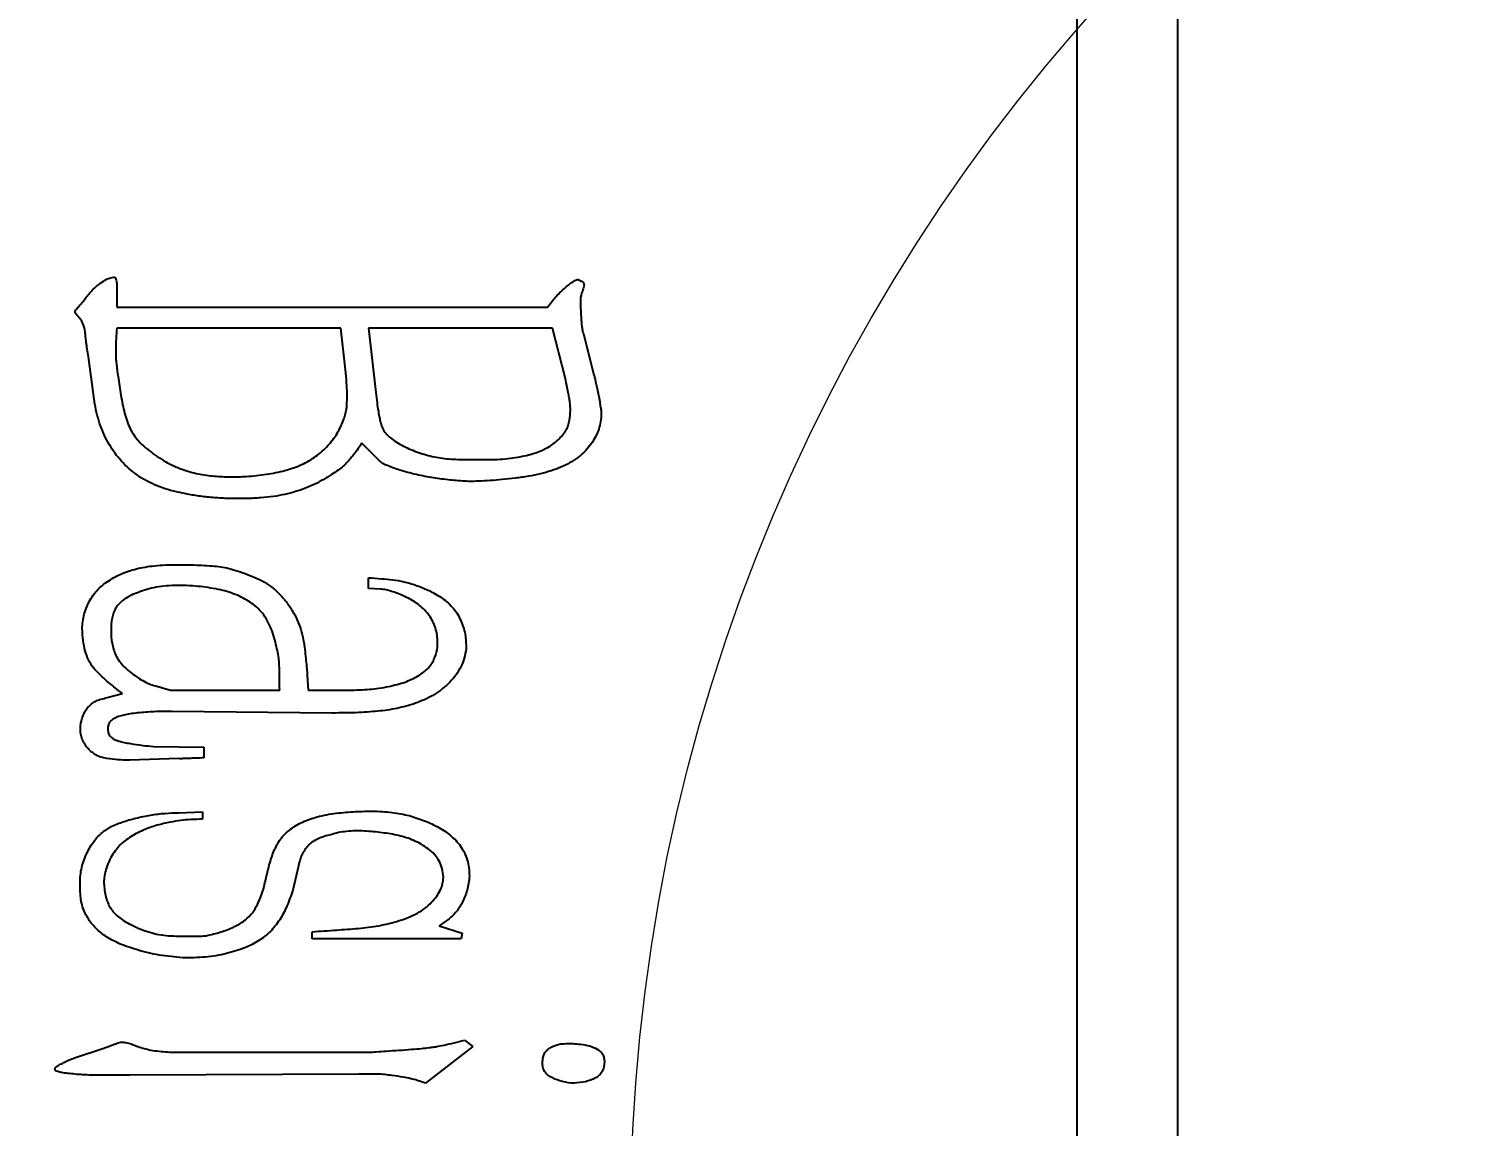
# Model space of a CAD drawing. Header units: millimetres. Extents: x 2 to 292, y 3 to 207.
# Drawn here: x 49.73 to 56.96, y 76.14 to 81.61 of the extents above; entities that cross this region are included whole.
import ezdxf

# ---------------------------------------------------------------- set-up
doc = ezdxf.new("R2010")
doc.units = ezdxf.units.MM
doc.layers.add('图框', color=7, linetype='Continuous')
doc.styles.add('SLDTEXTSTYLE2', font='TXT', dxfattribs={"width": 0.7})
doc.dimstyles.new('SLDDIMSTYLE3', dxfattribs={"dimtxt": 3.5, "dimasz": 4.08, "dimexe": 0, "dimexo": 0.0625, "dimgap": 0.875, "dimtad": 2, "dimlfac": 2, "dimrnd": 1e-09, "dimzin": 12, "dimdsep": 46, "dimtxsty": 'SLDTEXTSTYLE2', "dimsah": 1, "dimcen": 0.09, "dimadec": 0, "dimazin": 3, "dimtfac": 1, "dimtofl": 0, "dimtmove": 0, "dimatfit": 3, "dimfxl": 0, "dimfrac": 2, "dimtolj": 1, "dimtzin": 12, "dimarcsym": 0})
doc.dimstyles.new('SLDDIMSTYLE9', dxfattribs={"dimtxt": 3.5, "dimasz": 4.08, "dimexe": 0, "dimexo": 0.0625, "dimgap": 0.875, "dimtad": 2, "dimlfac": 2, "dimrnd": 1e-09, "dimzin": 4, "dimdsep": 46, "dimtxsty": 'SLDTEXTSTYLE2', "dimsah": 1, "dimcen": 0.09, "dimadec": 0, "dimazin": 1, "dimtfac": 1, "dimtofl": 0, "dimtmove": 0, "dimatfit": 3, "dimfxl": 0, "dimfrac": 2, "dimtolj": 1, "dimtzin": 12, "dimarcsym": 0})

# ---------------------------------------------------------------- blocks, each defined once
blk = doc.blocks.new('_D_41')
at = {"layer": '图框'}
for p, q in [((47.0831, 92.6585), (29.5831, 92.6585)), ((31.5831, 92.6585), (31.5831, 58.6585)), ((51.7902, 58.6585), (29.5831, 58.6585))]:
    blk.add_line(p, q, dxfattribs=at)
for points in [[(31.5831, 92.6585), (31.0751, 88.5785), (32.0911, 88.5785)], [(31.5831, 58.6585), (32.0911, 62.7385), (31.0751, 62.7385)]]:
    blk.add_solid(points, dxfattribs=at)
at = {"layer": '图框', "insert": (27.0713, 74.0259), "char_height": 3.5, "attachment_point": 1, "rotation": 90, "style": 'SLDTEXTSTYLE2'}
blk.add_mtext('68', dxfattribs=at)
blk = doc.blocks.new('_D_42')
at = {"layer": '图框'}
for p, q in [((55.4581, 86.0335), (36.7107, 86.0335)), ((38.7107, 86.0335), (38.7107, 65.2835)), ((55.4581, 65.2835), (36.7107, 65.2835))]:
    blk.add_line(p, q, dxfattribs=at)
for points in [[(38.7107, 86.0335), (38.2027, 81.9535), (39.2187, 81.9535)], [(38.7107, 65.2835), (39.2187, 69.3635), (38.2027, 69.3635)]]:
    blk.add_solid(points, dxfattribs=at)
at = {"layer": '图框', "insert": (34.199, 71.7362), "char_height": 3.5, "attachment_point": 1, "rotation": 90, "style": 'SLDTEXTSTYLE2'}
blk.add_mtext('41.50', dxfattribs=at)

msp = doc.modelspace()

# ---------------------------------------------------------------- linework, layer by layer
at = {"color": 7, "linetype": 'Continuous', "lineweight": 25}
for p, q in [((54.95807928, 66.7834938), (54.95807928, 84.53349438)), ((55.45808029, 84.53349438), (55.45808029, 66.7834938)), ((50.16497922, 80.34424059), (50.16497922, 80.22685204)), ((50.16497922, 80.22685204), (52.31469524, 80.22685204)), ((51.28227573, 80.12090152), (50.16497922, 80.12090152)), ((51.30695951, 79.91381636), (51.28227573, 80.12090152)), ((51.42073732, 80.12090152), (51.45685774, 79.80003947)), ((52.33877551, 80.12090152), (51.42073732, 80.12090152)), ((52.40378928, 79.86926887), (52.33877551, 80.12090152)), ((52.49348682, 80.09260794), (52.54585695, 79.88913445)), ((50.05541843, 79.74285021), (50.02291155, 79.97883152)), ((51.47310746, 79.46292375), (51.38823044, 79.54780473)), ((51.42073732, 78.82360783), (51.42073732, 78.87658308)), ((51.48153406, 78.81939382), (51.42073732, 78.82360783)), ((50.36423754, 78.33599387), (50.43286484, 78.31552619)), ((51.11552429, 78.38896936), (51.11974132, 78.31552619)), ((50.11621517, 78.27880461), (50.19326907, 78.29927228)), ((50.43286484, 78.31552619), (50.9776662, 78.31552619)), ((51.11974132, 78.31552619), (51.32682276, 78.31552619)), ((51.23772871, 78.20174954), (50.44129145, 78.21017754)), ((50.34798783, 78.03499763), (50.59961629, 78.03138573)), ((50.59961629, 78.03138573), (50.59961629, 77.97841047)), ((50.47379833, 77.97419647), (50.22999298, 77.96637056)), ((50.47379833, 77.70450384), (50.59179318, 77.70871785)), ((50.59179318, 77.70871785), (50.59179318, 77.67199626)), ((51.07097727, 77.44022919), (51.04268741, 77.31862663)), ((51.82286751, 77.17595453), (51.77410346, 77.13983493)), ((51.14020806, 77.07481977), (51.14020806, 77.11093925)), ((51.77410346, 77.13983493), (51.88788128, 77.10311335)), ((51.88788128, 77.10311335), (51.88366425, 77.07481977)), ((51.88366425, 77.07481977), (51.14020806, 77.07481977)), ((49.95368075, 76.48125518), (50.09996545, 76.53001661)), ((50.68088722, 76.50954882), (51.40027058, 76.50954882)), ((51.9408549, 76.53784252), (51.70487267, 76.3554388)), ((51.83490765, 76.55409631), (51.89992142, 76.5703501)), ((51.89992142, 76.5703501), (51.9408549, 76.53784252)), ((50.22999298, 76.39577228), (50.08370828, 76.39577228)), ((51.37197327, 76.39998623), (50.22999298, 76.39577228))]:
    msp.add_line(p, q, dxfattribs=at)
at = {"color": 7, "linetype": 'Continuous', "lineweight": 18}
msp.add_circle((61.79308136, 75.65849409), 9.06502461, dxfattribs=at)
at = {"color": 7, "linetype": 'Continuous', "lineweight": 25}
for points, knots in [([(49.95789343, 80.19795656), (49.95754914, 80.20106119), (49.95667643, 80.20893074), (49.96512198, 80.21778836), (49.97429362, 80.22745667), (49.9840705, 80.24022899), (49.99760321, 80.25639326), (50.01803995, 80.28256243), (50.04418015, 80.31490821), (50.07892844, 80.34340625), (50.1080436, 80.36313516), (50.13181933, 80.3731823), (50.14646409, 80.37528021), (50.15879811, 80.37656233), (50.1618582, 80.3609952), (50.163681, 80.35120873), (50.16497883, 80.34424073)], [0, 0, 0, 0, 0.0291496999, 0.0738881323, 0.1082688547, 0.1607742894, 0.2284562964, 0.3128283278, 0.4822981749, 0.6298492861, 0.7452107552, 0.8246017048, 0.8718845587, 0.8972222645, 0.9268219312, 1, 1, 1, 1]), ([(52.31469386, 80.2268522), (52.32224891, 80.23673715), (52.33602852, 80.25476626), (52.35757025, 80.2808097), (52.38414469, 80.30677342), (52.41011214, 80.32977917), (52.43337659, 80.34823098), (52.44850375, 80.35806002), (52.46065267, 80.36427418), (52.47330306, 80.36337077), (52.48290141, 80.35646667), (52.49551639, 80.34996393), (52.49767676, 80.33167908), (52.49101449, 80.31170939), (52.48319762, 80.29079953), (52.47889751, 80.27376676), (52.4782731, 80.2591598), (52.47830787, 80.24169034), (52.47976535, 80.21660896), (52.48165933, 80.18614007), (52.4824834, 80.15510083), (52.48623512, 80.12835606), (52.48804974, 80.10788373), (52.49192741, 80.09698675), (52.49348562, 80.09260789)], [0, 0, 0, 0, 0.0748339164, 0.1364892363, 0.2030517795, 0.2979635673, 0.3452773026, 0.381098348, 0.4070945135, 0.4252373222, 0.4538473619, 0.4779841956, 0.505211785, 0.553515614, 0.6058012552, 0.6391808469, 0.6585279908, 0.6935263997, 0.7442711865, 0.8095411301, 0.8772211733, 0.9306639604, 0.9721378961, 1, 1, 1, 1]), ([(50.02290862, 79.97883131), (50.02076723, 79.99145469), (50.01673129, 80.01524635), (50.01310659, 80.04868881), (50.008884, 80.07729769), (50.00673132, 80.10778436), (49.99998955, 80.13989615), (49.98351068, 80.16909242), (49.96537566, 80.18441178), (49.95959858, 80.1948698), (49.95789343, 80.19795656)], [0, 0, 0, 0, 0.16407778955, 0.30924237227, 0.43111723073, 0.53451868097, 0.70109764803, 0.84755543144, 0.95500475044, 1, 1, 1, 1]), ([(50.16497883, 80.12090153), (50.16368448, 80.10345061), (50.16130573, 80.07137932), (50.15932223, 80.0278076), (50.15936701, 79.99307585), (50.16023179, 79.96468498), (50.16437834, 79.93713646), (50.16724811, 79.90509659), (50.17333263, 79.86607331), (50.18136914, 79.80642935), (50.19427223, 79.73211617), (50.2130685, 79.6609973), (50.23592509, 79.6098086), (50.25983728, 79.57418808), (50.29030738, 79.53999979), (50.33982965, 79.49914539), (50.40473835, 79.45390308), (50.48798863, 79.41714589), (50.57005039, 79.39289128), (50.65188346, 79.38240648), (50.73203765, 79.37876976), (50.78483104, 79.38070071), (50.81091673, 79.38165481)], [0, 0, 0, 0, 0.0449091931, 0.0825340561, 0.1118875971, 0.1340554358, 0.1553258113, 0.1833055606, 0.2165882092, 0.2566438174, 0.3377567816, 0.4101212222, 0.444685942, 0.4811074133, 0.5197682399, 0.561772603, 0.6456138521, 0.7219030994, 0.79426754, 0.864474248, 0.9330355039, 1, 1, 1, 1]), ([(50.81091673, 79.38165481), (50.84470178, 79.38490038), (50.90968172, 79.39114269), (51.00249025, 79.40927383), (51.08666562, 79.43744646), (51.15941253, 79.4798525), (51.21952148, 79.53309356), (51.26535351, 79.5936742), (51.29527263, 79.65627581), (51.31172048, 79.70927851), (51.31387626, 79.75548371), (51.31473983, 79.79905129), (51.31176767, 79.85307605), (51.30865768, 79.89235546), (51.3069585, 79.91381613)], [0, 0, 0, 0, 0.1198192844, 0.2304524623, 0.3333300581, 0.4317847183, 0.5256563376, 0.6152351376, 0.6979610976, 0.7700006221, 0.809081637, 0.8608210179, 0.9239582899, 1, 1, 1, 1]), ([(52.06245903, 79.46653574), (52.0805486, 79.46788291), (52.11503184, 79.47045096), (52.16393142, 79.47815577), (52.20769942, 79.48602447), (52.25770107, 79.49946476), (52.31310208, 79.52168896), (52.35925455, 79.55562373), (52.38867521, 79.58644142), (52.40616784, 79.61029507), (52.41843531, 79.63557111), (52.42648696, 79.66935111), (52.42934118, 79.70868279), (52.42763024, 79.74649255), (52.42211167, 79.7763756), (52.41749713, 79.80313848), (52.4105907, 79.83450985), (52.40614674, 79.85721906), (52.40378874, 79.86926869)], [0, 0, 0, 0, 0.0835884814, 0.1593405206, 0.2281045122, 0.2884712581, 0.3979204145, 0.5011690301, 0.5495940958, 0.594009171, 0.6370443452, 0.6781052061, 0.7533186833, 0.8181822572, 0.8519457253, 0.893318051, 0.9433939491, 1, 1, 1, 1]), ([(52.54585896, 79.88913444), (52.54754496, 79.88293262), (52.55127598, 79.86920838), (52.55552096, 79.84586228), (52.56275541, 79.81864437), (52.56876211, 79.78784471), (52.57475589, 79.75719411), (52.57861536, 79.72942468), (52.58239032, 79.70642798), (52.58252172, 79.69249496), (52.5825805, 79.68626299)], [0, 0, 0, 0, 0.0933219519, 0.206515729, 0.3443809981, 0.5021623567, 0.6622425314, 0.7978709917, 0.9095914681, 1, 1, 1, 1]), ([(51.45685462, 79.80003956), (51.45900232, 79.7835763), (51.46304075, 79.7526196), (51.46954284, 79.70965445), (51.47600672, 79.67321685), (51.48316015, 79.64242887), (51.49312014, 79.61439364), (51.51235946, 79.59033575), (51.53764536, 79.56768337), (51.58077659, 79.54033723), (51.64098669, 79.51025838), (51.71929984, 79.48548397), (51.80187126, 79.46884314), (51.88807644, 79.46590221), (51.97536121, 79.46669194), (52.03356021, 79.46658757), (52.06245903, 79.46653574)], [0, 0, 0, 0, 0.0624212281, 0.1173738322, 0.1633968844, 0.2014586979, 0.2363445579, 0.2740683712, 0.3157356849, 0.3636553231, 0.465554319, 0.5679103633, 0.6716364454, 0.7812018826, 0.8913554176, 1, 1, 1, 1]), ([(50.7338617, 79.27149019), (50.70936925, 79.27247615), (50.66171229, 79.27439461), (50.5921248, 79.28082936), (50.52653592, 79.29142081), (50.46445017, 79.30357507), (50.40675815, 79.31957321), (50.35388449, 79.33974052), (50.30540574, 79.36268851), (50.26229838, 79.39115186), (50.22288858, 79.42227748), (50.18760695, 79.45784777), (50.15569732, 79.49693027), (50.1273811, 79.53993989), (50.10265522, 79.58595909), (50.08284646, 79.63555567), (50.06629658, 79.68781169), (50.05908266, 79.72430344), (50.05541621, 79.74285028)], [0, 0, 0, 0, 0.0806944242, 0.1570137764, 0.229893112, 0.2993379956, 0.3652191968, 0.4266898611, 0.4854860426, 0.5413748219, 0.5963661738, 0.6505540471, 0.7059604936, 0.7622112178, 0.8198415926, 0.8776232284, 0.9378023481, 1, 1, 1, 1]), ([(52.5825805, 79.68626299), (52.58113079, 79.67296405), (52.57823416, 79.64639168), (52.56743504, 79.60732919), (52.54922799, 79.57047306), (52.5267411, 79.53469107), (52.49752619, 79.50235678), (52.46351442, 79.4732721), (52.42477418, 79.44777781), (52.38063065, 79.42681023), (52.33164357, 79.4087913), (52.27725065, 79.39385055), (52.21744564, 79.38205347), (52.15391374, 79.37283747), (52.09004173, 79.3658201), (52.02919606, 79.36110589), (51.97319699, 79.35787479), (51.93744905, 79.35726441), (51.92038881, 79.35697312)], [0, 0, 0, 0, 0.0492492672, 0.0984040965, 0.1483422752, 0.2002292291, 0.2536475594, 0.3081799464, 0.3647783089, 0.4239685616, 0.4878321884, 0.5568939697, 0.6315691761, 0.7122914126, 0.7933683995, 0.8682774919, 0.937137135, 1, 1, 1, 1]), ([(51.38822748, 79.54780472), (51.37542629, 79.52957032), (51.35239388, 79.49676228), (51.32134997, 79.45871067), (51.29430335, 79.43204012), (51.26753621, 79.41222743), (51.23489397, 79.38980566), (51.18202349, 79.35718011), (51.10576578, 79.3196735), (51.02019777, 79.29510007), (50.94496111, 79.28036012), (50.88045204, 79.27456111), (50.8093618, 79.27060702), (50.75975416, 79.27118731), (50.7338617, 79.27149019)], [0, 0, 0, 0, 0.0896535375, 0.1613081402, 0.1972875655, 0.242192463, 0.2950551677, 0.3566893916, 0.4921330989, 0.6354627808, 0.7135457908, 0.8004099551, 0.8958249598, 1, 1, 1, 1]), ([(51.92038881, 79.35697312), (51.89307414, 79.35870118), (51.83810758, 79.36217865), (51.75487249, 79.37262554), (51.66945924, 79.38812405), (51.59856568, 79.40654297), (51.54533259, 79.42372659), (51.51331637, 79.43626101), (51.48885783, 79.4478523), (51.47775569, 79.45847655), (51.47310842, 79.46292379)], [0, 0, 0, 0, 0.176556232, 0.3552921949, 0.5409243262, 0.7362500363, 0.8275525034, 0.9013624623, 0.9587110575, 1, 1, 1, 1]), ([(49.99401298, 78.59184072), (49.99327431, 78.60448451), (49.99179399, 78.62982291), (49.99565843, 78.66768054), (50.00401884, 78.70501362), (50.01795986, 78.74071706), (50.03595601, 78.77460598), (50.05827835, 78.80556217), (50.08523882, 78.83292916), (50.1264331, 78.86491867), (50.18522955, 78.89707677), (50.25019256, 78.91921162), (50.30713685, 78.93110346), (50.35571305, 78.93657651), (50.40909802, 78.94117085), (50.46597786, 78.94178801), (50.52297874, 78.94129598), (50.57695314, 78.93929106), (50.62656151, 78.93723053), (50.65801784, 78.93448389), (50.67306046, 78.93317043)], [0, 0, 0, 0, 0.04319413938, 0.08656188062, 0.12945052592, 0.17348451032, 0.21701976822, 0.26019759664, 0.30332645517, 0.34774270462, 0.43793138317, 0.53068444984, 0.58108369518, 0.63633241522, 0.6975103347, 0.76399623778, 0.83047154521, 0.89218064244, 0.9484400936, 1, 1, 1, 1]), ([(50.67306046, 78.93317043), (50.6869593, 78.93080461), (50.71584099, 78.92588846), (50.75974103, 78.91333638), (50.8061059, 78.89757791), (50.85423741, 78.87901875), (50.90169887, 78.85551731), (50.94545571, 78.82526654), (50.98411058, 78.78838171), (51.01899617, 78.74722761), (51.04807344, 78.70194958), (51.07104774, 78.65458649), (51.08856984, 78.6060482), (51.09780084, 78.55635718), (51.10413897, 78.50864586), (51.10857596, 78.46460751), (51.1133738, 78.42536562), (51.11483644, 78.40061797), (51.11552491, 78.38896926)], [0, 0, 0, 0, 0.0542734553, 0.1127798616, 0.1756002219, 0.242919865, 0.3113661275, 0.3791236769, 0.4469341136, 0.5166089082, 0.5865063065, 0.6535725246, 0.7190884944, 0.7845770993, 0.8477625733, 0.9045273877, 0.9550611078, 1, 1, 1, 1]), ([(50.97766864, 78.31552618), (50.97742446, 78.33619269), (50.97692896, 78.37813043), (50.97698253, 78.43157822), (50.97330086, 78.47708039), (50.96622924, 78.51499871), (50.95661954, 78.55664039), (50.94397667, 78.60054211), (50.92745468, 78.64361071), (50.90538101, 78.68239739), (50.87904261, 78.71561129), (50.83767781, 78.75245644), (50.7760183, 78.78764895), (50.70682136, 78.81164773), (50.64554948, 78.82342165), (50.59502839, 78.83167847), (50.54069294, 78.83603228), (50.48406409, 78.83867459), (50.42791739, 78.83768571), (50.37487747, 78.83250405), (50.32680486, 78.82256337), (50.29712877, 78.81226683), (50.28296935, 78.80735401)], [0, 0, 0, 0, 0.0591208937, 0.1199717163, 0.1528131899, 0.189519857, 0.2301740504, 0.2750349895, 0.3201193465, 0.3617662279, 0.4021928925, 0.4408022514, 0.5195502011, 0.60341156, 0.649112794, 0.6978995818, 0.7497598545, 0.804908036, 0.8600203643, 0.9102215547, 0.9571638041, 1, 1, 1, 1]), ([(51.42073508, 78.87658314), (51.44220586, 78.875002), (51.48277154, 78.87201467), (51.54183033, 78.86728903), (51.59922122, 78.85732314), (51.6582442, 78.84032187), (51.72058012, 78.81499658), (51.77242952, 78.78605259), (51.81331779, 78.75802865), (51.83888493, 78.73048855), (51.86268888, 78.70127634), (51.88557935, 78.65628136), (51.90672017, 78.5968397), (51.90781178, 78.54709243), (51.90834896, 78.52261159)], [0, 0, 0, 0, 0.0952733439, 0.18000408, 0.262044863, 0.3525437268, 0.4513113635, 0.5590289964, 0.6149754303, 0.6696027759, 0.7246613967, 0.7810709596, 0.8922640705, 1, 1, 1, 1]), ([(50.28296935, 78.80735401), (50.26980849, 78.80262696), (50.24515249, 78.79377115), (50.21236652, 78.77710346), (50.18631887, 78.75837503), (50.16696924, 78.73736528), (50.15325658, 78.71402172), (50.14401006, 78.68889143), (50.1373758, 78.66160561), (50.13692177, 78.6426522), (50.13668519, 78.6327762)], [0, 0, 0, 0, 0.1694918482, 0.3175317568, 0.4445778163, 0.5565572779, 0.6613221425, 0.7707060997, 0.8805224062, 1, 1, 1, 1]), ([(51.76567675, 78.57137297), (51.76403858, 78.58388299), (51.76084119, 78.6083001), (51.74997278, 78.6429663), (51.73372184, 78.67406072), (51.71419555, 78.70292421), (51.68854539, 78.72713069), (51.66108901, 78.75069979), (51.62870648, 78.77029307), (51.59403771, 78.78702875), (51.56028781, 78.80114842), (51.52948184, 78.81046808), (51.504183, 78.81819643), (51.48839816, 78.81903104), (51.48153631, 78.81939386)], [0, 0, 0, 0, 0.0926569701, 0.1808483524, 0.2653077272, 0.3500372903, 0.4355850215, 0.5236158198, 0.6157308628, 0.7127264603, 0.8067014194, 0.8841563819, 0.949641521, 1, 1, 1, 1]), ([(50.13668519, 78.6327762), (50.13627076, 78.61527622), (50.13537616, 78.57750039), (50.14535082, 78.52935295), (50.1591595, 78.4882723), (50.17872026, 78.45802656), (50.20433867, 78.42891338), (50.23576166, 78.40219245), (50.26926686, 78.37859686), (50.30220283, 78.35898694), (50.33317233, 78.34376539), (50.35429349, 78.33848173), (50.36423833, 78.33599393)], [0, 0, 0, 0, 0.1283281857, 0.2770120055, 0.3586682409, 0.4454393032, 0.5395122149, 0.643021005, 0.7477832267, 0.840364303, 0.9248359644, 1, 1, 1, 1]), ([(50.19327248, 78.29927239), (50.16993468, 78.31721106), (50.12385596, 78.35262962), (50.07025296, 78.40144841), (50.03266212, 78.44656445), (50.01358253, 78.48923703), (49.99921667, 78.53802529), (49.99580909, 78.57326567), (49.99401298, 78.59184072)], [0, 0, 0, 0, 0.2391263273, 0.4721368005, 0.5882648671, 0.7129818241, 0.8487140133, 1, 1, 1, 1]), ([(51.32682426, 78.31552618), (51.35997735, 78.31646835), (51.42477686, 78.31830986), (51.5038106, 78.32991494), (51.56251302, 78.34381844), (51.60222387, 78.35532769), (51.63731968, 78.37005816), (51.66827742, 78.38592252), (51.69430402, 78.40449703), (51.71704209, 78.42334998), (51.73484236, 78.44488135), (51.75225635, 78.47532202), (51.76635724, 78.5178526), (51.76590787, 78.55319533), (51.76567675, 78.57137297)], [0, 0, 0, 0, 0.1734919162, 0.3390992879, 0.4167951978, 0.489223175, 0.555145656, 0.6157505296, 0.6708151695, 0.7221907547, 0.7699272567, 0.81604191, 0.9053857715, 1, 1, 1, 1]), ([(51.90834896, 78.52261159), (51.90569147, 78.50681989), (51.90045564, 78.4757068), (51.88303373, 78.43171817), (51.85863802, 78.3915699), (51.82755534, 78.35541346), (51.79175428, 78.32358012), (51.75298792, 78.29541066), (51.71099663, 78.27246966), (51.65165595, 78.2480095), (51.5744701, 78.22602626), (51.49437558, 78.21243787), (51.42657725, 78.20762695), (51.36922122, 78.20356997), (51.30556039, 78.20213531), (51.26100601, 78.20188197), (51.23772937, 78.20174961)], [0, 0, 0, 0, 0.0588737704, 0.1159942214, 0.1730572167, 0.2312820276, 0.2909673794, 0.3492438101, 0.4074873971, 0.4668098329, 0.5854385757, 0.7023754364, 0.7654368743, 0.835819471, 0.9142268526, 1, 1, 1, 1]), ([(50.22999402, 77.96637056), (50.20628049, 77.96686388), (50.16266117, 77.9677713), (50.11064341, 77.97508683), (50.07433519, 77.98514011), (50.05140784, 77.99857699), (50.02984253, 78.01451291), (50.01231815, 78.03537251), (49.99683235, 78.05768738), (49.9870153, 78.08302567), (49.98293186, 78.10990217), (49.98405762, 78.14589757), (49.99343433, 78.1883786), (50.01439477, 78.2257186), (50.03855795, 78.24762139), (50.06004716, 78.26226019), (50.08687827, 78.27174193), (50.10614578, 78.27638013), (50.11621744, 78.27880464)], [0, 0, 0, 0, 0.1279404037, 0.2353370816, 0.2829639588, 0.3299957866, 0.3778806727, 0.4269994712, 0.4762733131, 0.5239494425, 0.5722126782, 0.62205481, 0.7177019734, 0.8046473594, 0.8475699579, 0.8929380979, 0.9440357785, 1, 1, 1, 1]), ([(50.44129337, 78.21017751), (50.41138528, 78.20988852), (50.35371008, 78.20933124), (50.28361327, 78.20440112), (50.23303771, 78.19821237), (50.2012547, 78.19217404), (50.17497571, 78.18527933), (50.15350294, 78.17704572), (50.13725238, 78.1660857), (50.12543375, 78.15236897), (50.11990216, 78.13489747), (50.1202482, 78.12271565), (50.12043139, 78.11626668)], [0, 0, 0, 0, 0.2460219931, 0.4744324571, 0.5776317997, 0.6650473424, 0.7403363063, 0.8010362096, 0.8532397134, 0.9001648271, 0.9471479806, 1, 1, 1, 1]), ([(50.12043139, 78.11626668), (50.12145453, 78.10849373), (50.12358028, 78.09234407), (50.13993921, 78.07681961), (50.15789352, 78.06692364), (50.17787726, 78.06000434), (50.20334427, 78.05426979), (50.24274694, 78.04766371), (50.29142207, 78.04017919), (50.33010526, 78.03663556), (50.34798454, 78.0349977)], [0, 0, 0, 0, 0.0887305437, 0.1843530638, 0.2459156495, 0.3277377605, 0.4283410301, 0.5490163693, 0.7915564721, 1, 1, 1, 1]), ([(50.59961738, 77.97841041), (50.58637568, 77.97774887), (50.56170273, 77.97651624), (50.52737014, 77.97566481), (50.49869728, 77.97393803), (50.48142792, 77.9741173), (50.47380096, 77.97419647)], [0, 0, 0, 0, 0.3158965647, 0.5886026384, 0.8183077615, 1, 1, 1, 1]), ([(49.98197313, 77.33066654), (49.9816897, 77.34451706), (49.98112956, 77.37188982), (49.98520159, 77.41218119), (49.9945389, 77.45069268), (50.01150386, 77.49749645), (50.03853971, 77.5483063), (50.07940847, 77.59824856), (50.13126768, 77.63441055), (50.19253428, 77.65927384), (50.26102905, 77.67854673), (50.3328584, 77.69327659), (50.40433636, 77.7025114), (50.45130262, 77.70385853), (50.47380096, 77.70450385)], [0, 0, 0, 0, 0.0588318217, 0.1162693116, 0.1714868979, 0.226776849, 0.3274888999, 0.4146080149, 0.4983617838, 0.5930772248, 0.6942681651, 0.8004511927, 0.9044097562, 1, 1, 1, 1]), ([(50.59179148, 77.67199626), (50.57252382, 77.67157822), (50.53654668, 77.67079764), (50.48272262, 77.66674672), (50.42674198, 77.65640663), (50.36334881, 77.64260635), (50.29439241, 77.618655), (50.23820913, 77.58821842), (50.19566745, 77.55817922), (50.16856814, 77.52967151), (50.14456604, 77.49825692), (50.12583154, 77.46292821), (50.11135222, 77.42639508), (50.10295606, 77.38969124), (50.09907212, 77.35367055), (50.1024845, 77.33024806), (50.1041776, 77.31862669)], [0, 0, 0, 0, 0.0843403507, 0.1574827769, 0.2358715972, 0.3332158883, 0.4412527899, 0.5540147308, 0.6117972089, 0.6683045445, 0.7253821271, 0.7843206996, 0.8427005999, 0.8968028487, 0.9487974402, 1, 1, 1, 1]), ([(50.61165723, 77.09107355), (50.63590818, 77.09671514), (50.68196182, 77.10742879), (50.74407518, 77.13128693), (50.79589559, 77.15892508), (50.83485358, 77.1944446), (50.86228306, 77.23636445), (50.8848888, 77.28387859), (50.90177243, 77.34202325), (50.9167835, 77.40876889), (50.93447567, 77.47870766), (50.95721428, 77.53360733), (50.98059404, 77.57310791), (51.00422984, 77.5989273), (51.03202995, 77.62336973), (51.0652356, 77.64468689), (51.102522, 77.66339797), (51.14384487, 77.67825286), (51.1885474, 77.69031026), (51.25176434, 77.70181153), (51.33083606, 77.70972688), (51.39383048, 77.71148032), (51.42434703, 77.71232975)], [0, 0, 0, 0, 0.065630588, 0.1246353961, 0.1751444829, 0.2197420873, 0.2620421414, 0.3065736775, 0.3581594165, 0.4213498807, 0.4872533443, 0.5482329607, 0.5774776136, 0.6078649347, 0.6401449999, 0.6749537704, 0.7116602933, 0.750025261, 0.7906169801, 0.833718193, 0.9194476476, 1, 1, 1, 1]), ([(51.42434703, 77.71232975), (51.44200901, 77.7120937), (51.47616847, 77.71163715), (51.52567893, 77.70828339), (51.57122197, 77.70141343), (51.62675585, 77.69065893), (51.69104616, 77.66886958), (51.76417736, 77.63770068), (51.82950666, 77.59518646), (51.87444852, 77.54915678), (51.90031462, 77.50560247), (51.91442455, 77.46924078), (51.92283918, 77.4293734), (51.92400451, 77.40154176), (51.92460276, 77.38725383)], [0, 0, 0, 0, 0.0798241229, 0.1543852899, 0.2240246726, 0.2878728947, 0.4097601596, 0.5299214279, 0.6463741586, 0.7599198942, 0.8168428522, 0.8742692448, 0.9354536124, 1, 1, 1, 1]), ([(51.23351543, 77.59494122), (51.22195893, 77.5922948), (51.20002553, 77.58727208), (51.17062129, 77.5745269), (51.14459991, 77.56191988), (51.12327262, 77.54505595), (51.10641428, 77.52426244), (51.09062417, 77.50078342), (51.07982155, 77.47176383), (51.07402703, 77.45110274), (51.07097747, 77.44022917)], [0, 0, 0, 0, 0.1476049193, 0.2801435498, 0.3988800047, 0.5076080553, 0.6159894695, 0.7320009003, 0.8589566827, 1, 1, 1, 1]), ([(51.79457239, 77.38364188), (51.79331376, 77.39786013), (51.79086521, 77.42552047), (51.77460665, 77.46372494), (51.7517412, 77.49792119), (51.70884435, 77.53367904), (51.64917192, 77.56806912), (51.57041498, 77.59314873), (51.48728592, 77.60555053), (51.41508506, 77.6126849), (51.35566624, 77.61511821), (51.31263737, 77.61162104), (51.27169812, 77.60633245), (51.24608321, 77.59869063), (51.23351543, 77.59494122)], [0, 0, 0, 0, 0.0635906345, 0.1237098539, 0.1838290734, 0.246264585, 0.3719779781, 0.4902839058, 0.6143263996, 0.7480180525, 0.8154900831, 0.8803961562, 0.9413171788, 1, 1, 1, 1]), ([(51.1402066, 77.1109393), (51.18034212, 77.11374751), (51.25681985, 77.11909853), (51.36776926, 77.12688158), (51.47346523, 77.13877059), (51.5577085, 77.16025542), (51.62242417, 77.18163518), (51.66539601, 77.20320404), (51.70394211, 77.22738155), (51.73540276, 77.25663118), (51.76177646, 77.28668268), (51.77977013, 77.31860523), (51.79268743, 77.35056821), (51.79394801, 77.37268656), (51.79457239, 77.38364188)], [0, 0, 0, 0, 0.1570525223, 0.2992616043, 0.434317774, 0.5714905412, 0.6378857375, 0.6998938757, 0.7587752206, 0.8147885507, 0.8670442305, 0.9140710804, 0.9574390147, 1, 1, 1, 1]), ([(51.92460276, 77.38725383), (51.92192008, 77.36388395), (51.91665597, 77.31802607), (51.89047649, 77.25732832), (51.86073068, 77.20785725), (51.8342227, 77.18552302), (51.82286603, 77.17595448)], [0, 0, 0, 0, 0.29103619035, 0.57109001768, 0.81624442692, 1, 1, 1, 1]), ([(50.4942687, 76.98090893), (50.45500057, 76.98457762), (50.3787675, 76.99169984), (50.28743845, 77.01350252), (50.2209732, 77.03492445), (50.17709782, 77.05103211), (50.13931465, 77.07020738), (50.09683015, 77.09573617), (50.05236619, 77.13310527), (50.01863371, 77.17849224), (49.99891571, 77.21891933), (49.98885945, 77.25307937), (49.98275722, 77.29071306), (49.98224141, 77.31699625), (49.98197313, 77.33066654)], [0, 0, 0, 0, 0.1714089092, 0.3327641317, 0.4070280664, 0.4752817143, 0.535794252, 0.5910401363, 0.6907460027, 0.7862513313, 0.8346676578, 0.8857568408, 0.9405803869, 1, 1, 1, 1]), ([(50.1041776, 77.31862669), (50.10585966, 77.30751647), (50.10909273, 77.28616168), (50.11905039, 77.25622062), (50.13203817, 77.22922761), (50.15038754, 77.20564948), (50.17322609, 77.1842972), (50.20161441, 77.16417392), (50.23598183, 77.14540654), (50.27503579, 77.12693774), (50.31795431, 77.1106544), (50.36353164, 77.0986665), (50.41116328, 77.0914097), (50.45912058, 77.08893074), (50.50470296, 77.0886228), (50.54563636, 77.08862673), (50.58058891, 77.08881919), (50.60202946, 77.09037494), (50.61165723, 77.09107355)], [0, 0, 0, 0, 0.05486286864, 0.10545107464, 0.15373039904, 0.20064376602, 0.25062862682, 0.30618930244, 0.37034274225, 0.44190546097, 0.51737252259, 0.59449964795, 0.67195078592, 0.75257643338, 0.82913323698, 0.89488816457, 0.95280007402, 1, 1, 1, 1]), ([(51.04268382, 77.31862669), (51.03381901, 77.29163558), (51.01693296, 77.24022181), (50.98016652, 77.170118), (50.93358604, 77.11091048), (50.88446691, 77.07206626), (50.83966807, 77.04665383), (50.80119729, 77.02927353), (50.75799083, 77.01436364), (50.69367323, 76.99642079), (50.60510153, 76.98126426), (50.53206236, 76.9810301), (50.4942687, 76.98090893)], [0, 0, 0, 0, 0.1208918194, 0.2302796489, 0.3354982611, 0.4395150541, 0.4946598579, 0.5547342652, 0.6190913281, 0.68920522, 0.8391811897, 1, 1, 1, 1]), ([(50.09996365, 76.53001659), (50.1096025, 76.53360691), (50.12685572, 76.54003347), (50.14919509, 76.54865724), (50.16551542, 76.55369623), (50.17800599, 76.55924741), (50.19252332, 76.5607883), (50.20333153, 76.55921308), (50.20952627, 76.55831023)], [0, 0, 0, 0, 0.26881711574, 0.48117391, 0.62544927322, 0.71505497847, 0.83668348509, 1, 1, 1, 1]), ([(50.20952627, 76.55831023), (50.21417197, 76.55741392), (50.22762029, 76.55481927), (50.25019646, 76.54541279), (50.27865528, 76.53515443), (50.31033081, 76.52569499), (50.34631727, 76.51818485), (50.38620716, 76.51341363), (50.42560698, 76.51080106), (50.45392698, 76.50947482), (50.4729985, 76.50956437), (50.4876467, 76.50954202), (50.5073119, 76.50955145), (50.53219421, 76.5095479), (50.56209319, 76.50954916), (50.59720941, 76.50954874), (50.63734224, 76.50954887), (50.66583655, 76.50954885), (50.68088636, 76.50954884)], [0, 0, 0, 0, 0.029663666, 0.0858702681, 0.1528436586, 0.2198407608, 0.2932518841, 0.3834483926, 0.471893346, 0.5412550216, 0.561419636, 0.5916665577, 0.633256075, 0.6849278995, 0.7479423196, 0.8210390469, 0.9054783698, 1, 1, 1, 1]), ([(51.40026733, 76.50954884), (51.40789338, 76.50972254), (51.42777178, 76.51017531), (51.46431458, 76.51201962), (51.51422113, 76.5161), (51.57307239, 76.5195351), (51.63203271, 76.52437537), (51.68228486, 76.52797379), (51.71932589, 76.53258804), (51.75279679, 76.53636769), (51.78992746, 76.54369118), (51.81887695, 76.55038822), (51.83490588, 76.55409628)], [0, 0, 0, 0, 0.0522918651, 0.1363064381, 0.2507812919, 0.3955425898, 0.5404018958, 0.6563549654, 0.7408188174, 0.7962720529, 0.8871987114, 1, 1, 1, 1]), ([(52.29001217, 76.4650014), (52.29047508, 76.4720772), (52.29135787, 76.48557104), (52.2980926, 76.50453058), (52.31027662, 76.52023082), (52.33292903, 76.53719219), (52.37020559, 76.55185857), (52.40262414, 76.55331418), (52.42004254, 76.55409628)], [0, 0, 0, 0, 0.1199362761, 0.2287234113, 0.335629669, 0.4520845243, 0.7056064031, 1, 1, 1, 1]), ([(52.42004254, 76.55409628), (52.43007712, 76.55353458), (52.45400551, 76.55219515), (52.49252175, 76.54892965), (52.53375016, 76.53970222), (52.56522782, 76.52496313), (52.58545383, 76.50785192), (52.59440567, 76.49016218), (52.59861217, 76.46942038), (52.59760454, 76.44668851), (52.59299859, 76.42337944), (52.58106113, 76.40303356), (52.56397225, 76.38655664), (52.53369233, 76.37095981), (52.48931619, 76.3576341), (52.45166225, 76.3561898), (52.43208239, 76.35543878)], [0, 0, 0, 0, 0.0677684804, 0.1616002604, 0.260373892, 0.3511316322, 0.3932686003, 0.4362443043, 0.4818846104, 0.5346664768, 0.58881775, 0.6403360375, 0.6910486027, 0.7467659384, 0.8683195853, 1, 1, 1, 1]), ([(49.85615671, 76.42406592), (49.85646179, 76.42682626), (49.8571226, 76.43280516), (49.86609864, 76.43993379), (49.88049752, 76.44830833), (49.9015927, 76.45968906), (49.92689037, 76.47180886), (49.94498837, 76.47819055), (49.95367948, 76.4812552)], [0, 0, 0, 0, 0.0689742002, 0.1493979568, 0.2770834592, 0.5060785508, 0.7628065335, 1, 1, 1, 1]), ([(52.43208239, 76.35543878), (52.41301699, 76.35867703), (52.37707156, 76.36478236), (52.33609399, 76.38221387), (52.30939038, 76.40043703), (52.29609151, 76.41887616), (52.28917184, 76.44105534), (52.28972186, 76.45672862), (52.29001217, 76.4650014)], [0, 0, 0, 0, 0.2883429716, 0.543634669, 0.6594485304, 0.7668750289, 0.8769503441, 1, 1, 1, 1]), ([(50.08370985, 76.39577227), (50.0537332, 76.39583485), (49.99871664, 76.39594971), (49.93467112, 76.40252257), (49.89242236, 76.40710792), (49.87341771, 76.41281816), (49.85845754, 76.41541353), (49.85674454, 76.42185535), (49.85615671, 76.42406592)], [0, 0, 0, 0, 0.38374602444, 0.70429428645, 0.83174804649, 0.91918283495, 0.97226688806, 1, 1, 1, 1]), ([(51.70487551, 76.35543878), (51.69151016, 76.3603021), (51.6676195, 76.36899532), (51.63048569, 76.37850963), (51.58817482, 76.38604741), (51.54527885, 76.39324023), (51.50190913, 76.39873837), (51.46250495, 76.40093441), (51.41872013, 76.40153784), (51.38802507, 76.400519), (51.37197369, 76.39998622)], [0, 0, 0, 0, 0.1261507151, 0.2254952961, 0.339705194, 0.5074635264, 0.6115016552, 0.7274750913, 0.8574884545, 1, 1, 1, 1])]:
    msp.add_open_spline(points, degree=3, knots=knots, dxfattribs=at)

# ---------------------------------------------------------------- dimensions: what is measured, and where the dimension line sits
at = {"layer": '图框'}
for base, p1, p2, dimstyle, picture, middle in [((31.58308136, 58.65849409), (48.58308136, 92.65849409), (53.29018814, 58.65849409), 'SLDDIMSTYLE3', '_D_41', (31.58308136, 75.55715162)), ((38.71073565, 65.28349409), (56.95808136, 86.03349409), (56.95808136, 65.28349409), 'SLDDIMSTYLE9', '_D_42', (38.71073565, 75.57408894))]:
    dim = msp.add_linear_dim(base=base, p1=p1, p2=p2, angle=90, dimstyle=dimstyle, dxfattribs=at)
    dim.commit()
    dim.dimension.update_dxf_attribs({"geometry": picture, "text_midpoint": middle, "dimtype": 160})

doc.saveas('drawing.dxf')
